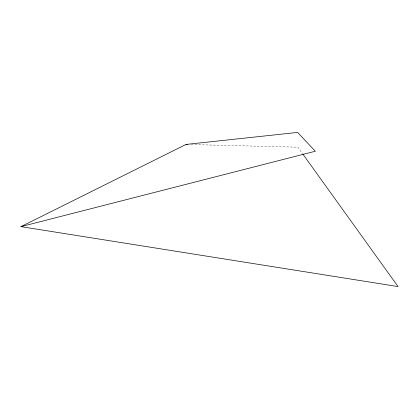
<?xml version="1.0" encoding="UTF-8"?>
<svg xmlns="http://www.w3.org/2000/svg" width="419" height="419" viewBox="0 0 419 419"><rect width="100%" height="100%" fill="white"/><g stroke="black" fill="none" stroke-linecap="round" stroke-linejoin="round"><path stroke-width="0.31" stroke-dasharray="2.1 1.57" d="M191.279 144.56L297.909 147.195L302.476 153.558"/><path stroke-width="0.63" d="M20.95 226.632L186.046 144.429L297.605 132.42L315.339 151.238L20.95 226.632L398.05 286.58L302.858 154.087M186.046 144.429L187.356 144.461"/></g></svg>
